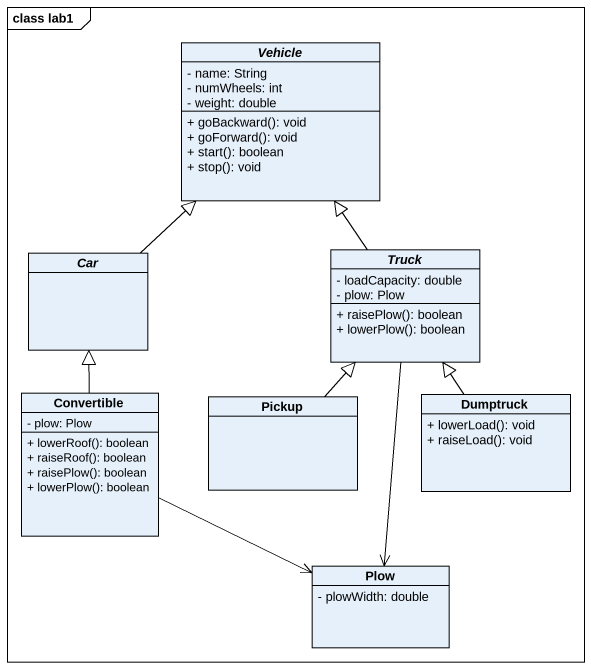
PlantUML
@startuml
mainframe class lab1
hide circle
hide empty members
skinparam classAttributeIconSize 0
abstract class Vehicle {
  - name: String
  - numWheels: int
  - weight: double
  + goBackward(): void
  + goForward(): void
  + start(): boolean
  + stop(): void
}
abstract class Car
abstract class Truck {
  - loadCapacity: double
  - plow: Plow
  + raisePlow(): boolean
  + lowerPlow(): boolean
}
class Convertible {
  - plow: Plow
  + lowerRoof(): boolean
  + raiseRoof(): boolean
  + raisePlow(): boolean
  + lowerPlow(): boolean
}
class Pickup
class Dumptruck {
  + lowerLoad(): void
  + raiseLoad(): void
}
class Plow {
  - plowWidth: double
}
Car -up-|> Vehicle
Truck -up-|> Vehicle
Truck -up-|> Vehicle
Truck --> Plow
Convertible -up-|> Car
Convertible -right-> Plow
Pickup -up-|> Truck
Dumptruck -up-|> Truck
@enduml
